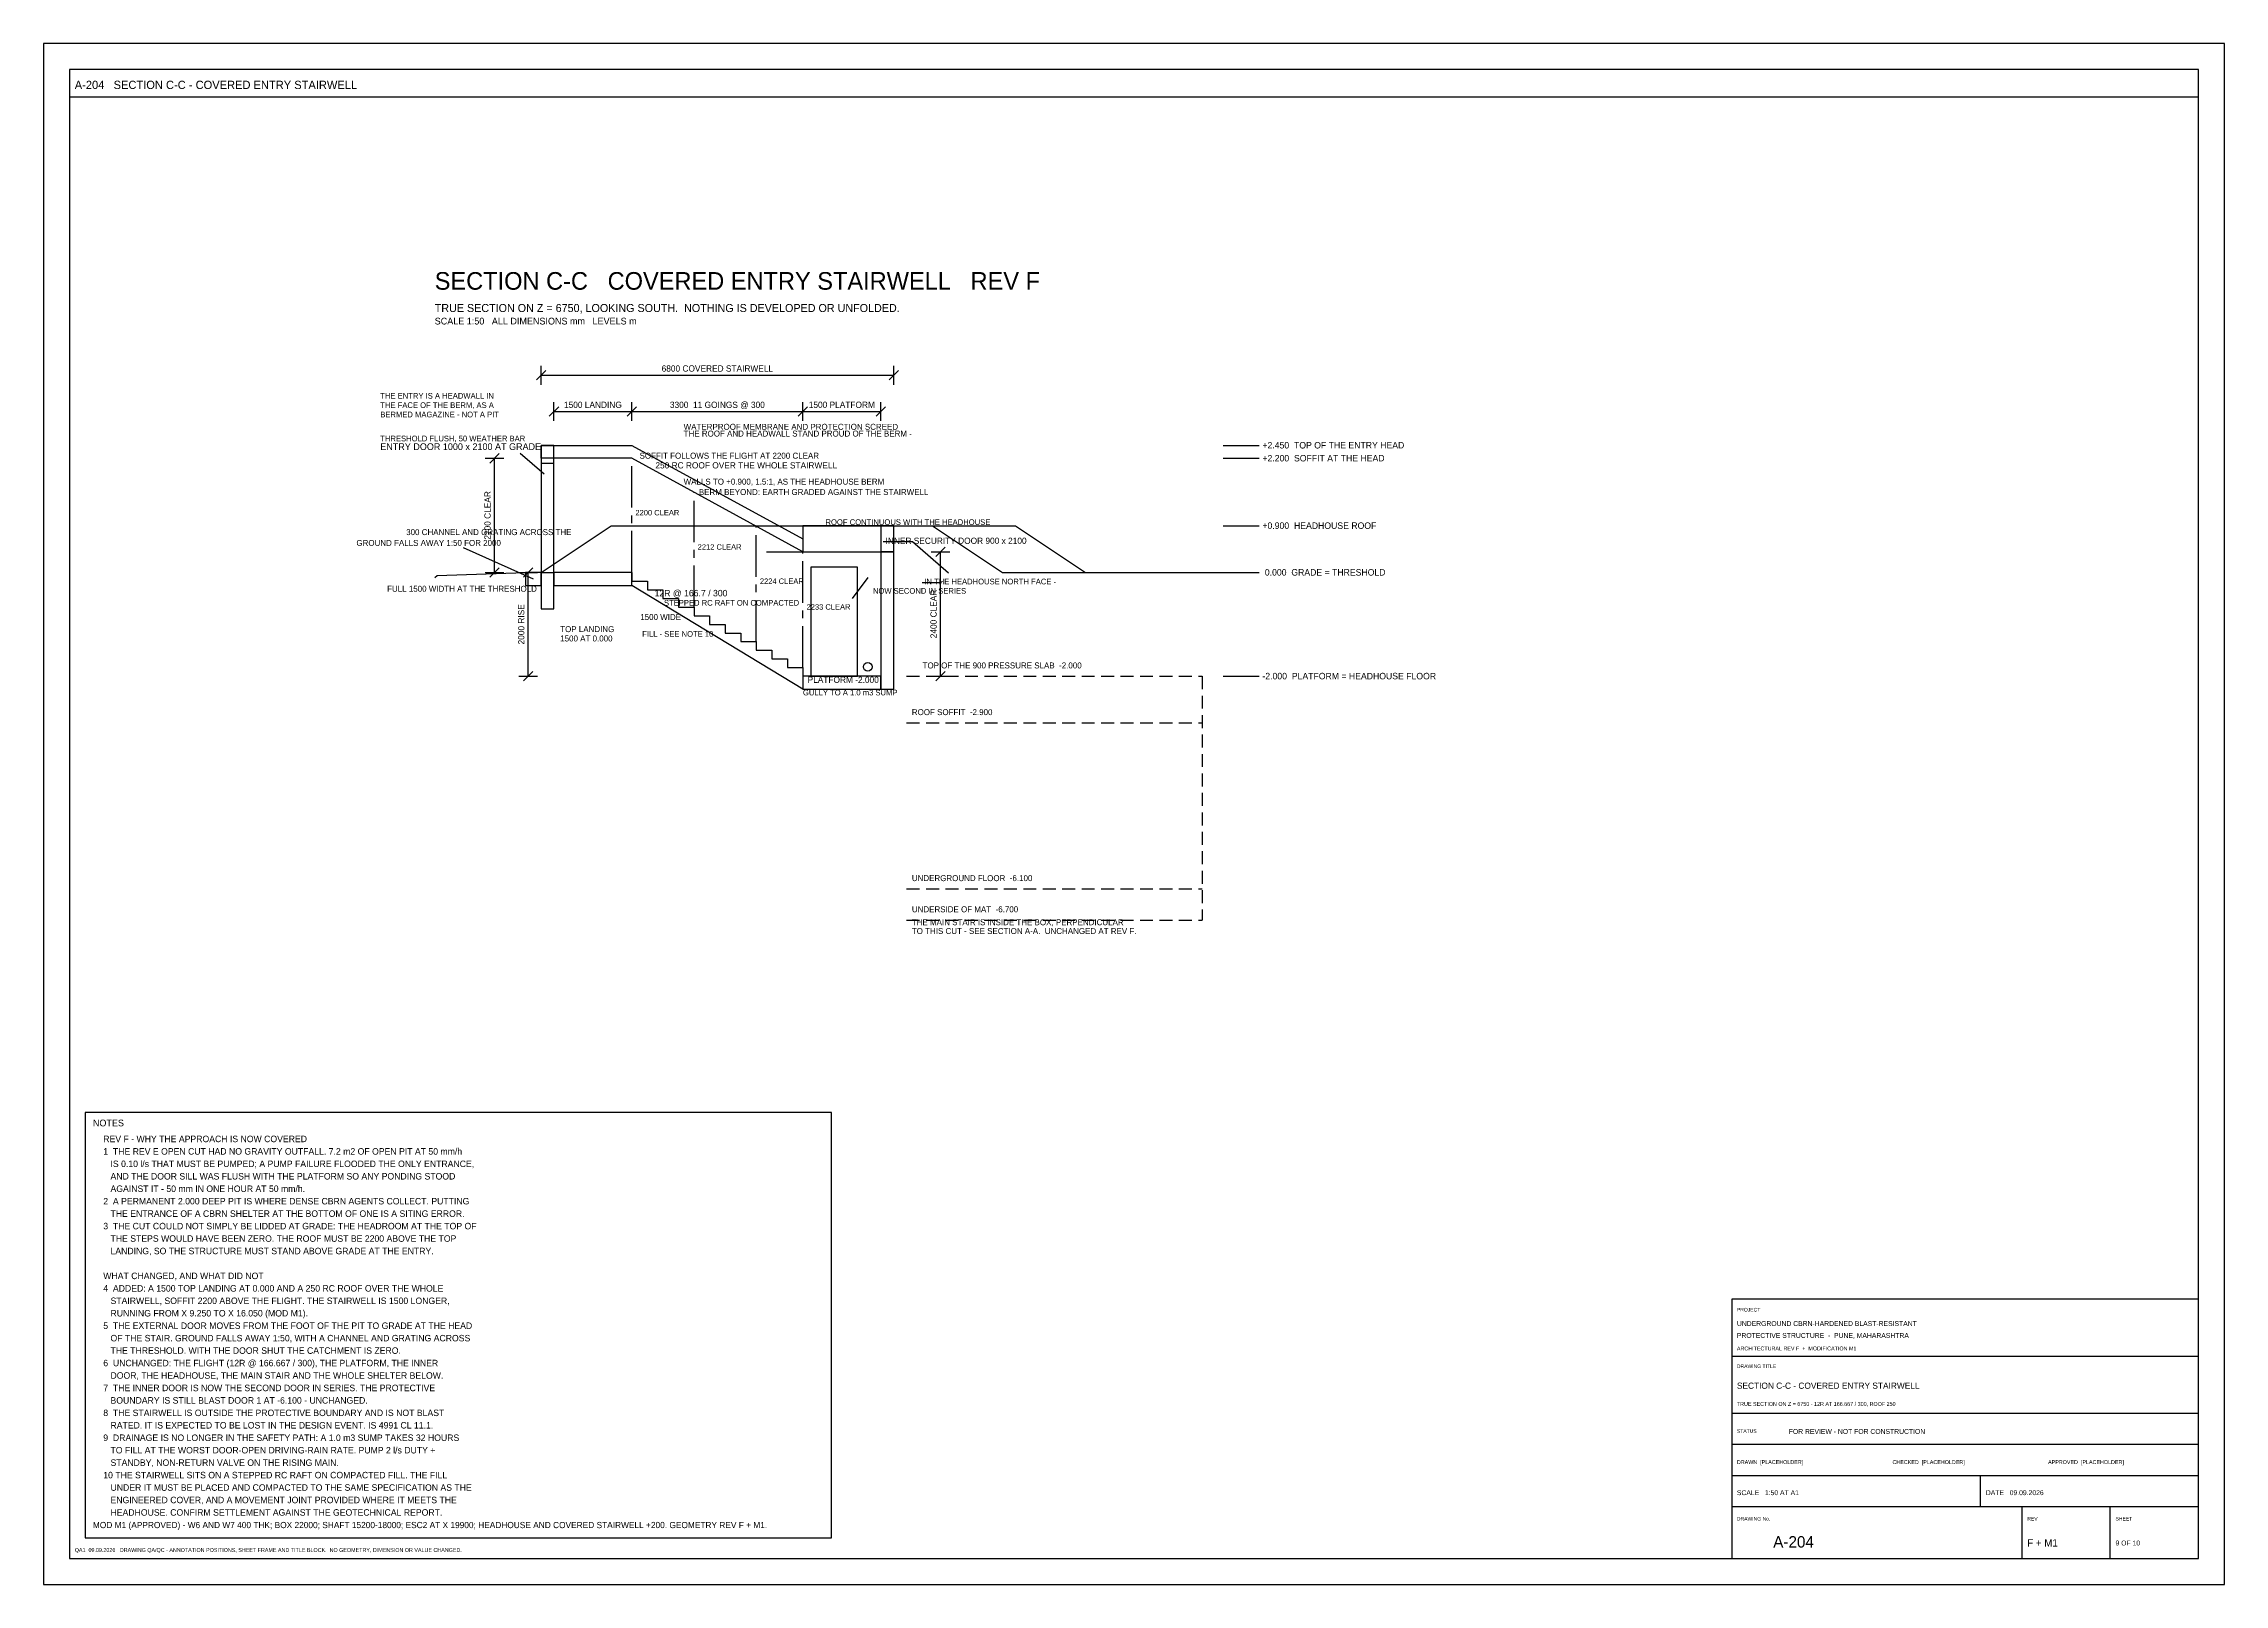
# Model space of a CAD drawing. Extents: x -341 to 41709, y -22610 to 7090.
import ezdxf
from ezdxf.enums import TextEntityAlignment as Align

# ---------------------------------------------------------------- set-up
doc = ezdxf.new("R2010")
doc.units = 0
doc.header["$LTSCALE"] = 25
doc.linetypes.add('CENTER', pattern=[50, 32, -6, 6, -6])
doc.linetypes.add('DASHED', pattern=[15, 10, -5])
for name, color, linetype in [('BEYOND', 9, 'CONTINUOUS'), ('CENTRE', 6, 'CENTER'), ('DIM', 4, 'CONTINUOUS'), ('GROUND', 42, 'CONTINUOUS'), ('HIDDEN', 8, 'DASHED'), ('LEADER', 7, 'Continuous'), ('OPENINGS', 1, 'CONTINUOUS'), ('SHEET-BORDER', 7, 'Continuous'), ('SHEET-TEXT', 7, 'Continuous'), ('SHEET-TITLEBLOCK', 7, 'Continuous'), ('STAIRS', 3, 'CONTINUOUS'), ('TEXT', 2, 'CONTINUOUS'), ('WALLS', 7, 'CONTINUOUS')]:
    doc.layers.add(name, color=color, linetype=linetype)

msp = doc.modelspace()

# ---------------------------------------------------------------- linework, layer by layer
at = {"layer": 'BEYOND'}
for p, q in [((9250, -3104), (10600, -2204)), ((10600, -2204), (16800, -2204)), ((15800, -2204), (18400, -2204)), ((18400, -2204), (19750, -3104)), ((13600, -2704), (15800, -2704))]:
    msp.add_line(p, q, dxfattribs=at)
msp.add_lwpolyline([(13600, -2204), (15800, -2204), (15800, -5104), (14300, -5104)], dxfattribs=at)
at = {"layer": 'CENTRE'}
for p, q in [((11000, -3104), (11000, -904)), ((12200, -3771), (12200, -1559)), ((13400, -4437), (13400, -2213)), ((14300, -4937), (14300, -2704))]:
    msp.add_line(p, q, dxfattribs=at)
at = {"layer": 'DIM'}
for p, q in [((9250, 516), (9250, 876)), ((16050, 516), (16050, 876)), ((9160, 606), (9340, 786)), ((9250, 696), (16050, 696)), ((15960, 606), (16140, 786)), ((9410, -94), (9590, 86)), ((9500, -184), (9500, 176)), ((10910, -94), (11090, 86)), ((10910, -94), (11090, 86)), ((11000, -184), (11000, 176)), ((11000, -184), (11000, 176)), ((14210, -94), (14390, 86)), ((14210, -94), (14390, 86)), ((14300, -184), (14300, 176)), ((14300, -184), (14300, 176)), ((15710, -94), (15890, 86)), ((15800, -184), (15800, 176)), ((9500, -4), (11000, -4)), ((11000, -4), (14300, -4)), ((14300, -4), (15800, -4)), ((8260, -994), (8440, -814)), ((8850, -804), (9310, -1204)), ((22400, -654), (23100, -654)), ((8170, -904), (8530, -904)), ((8350, -3104), (8350, -904)), ((22400, -904), (23100, -904)), ((22400, -2204), (23100, -2204)), ((7750, -2624), (9100, -3224)), ((16770, -2704), (17130, -2704)), ((16860, -2794), (17040, -2614)), ((16950, -5104), (16950, -2704)), ((8170, -3104), (8530, -3104)), ((8260, -3194), (8440, -3014)), ((8820, -3104), (9180, -3104)), ((8910, -3194), (9090, -3014)), ((9000, -5104), (9000, -3104)), ((15550, -3204), (15250, -3604)), ((22400, -3104), (23100, -3104)), ((8910, -5194), (9090, -5014)), ((16860, -5194), (17040, -5014)), ((8820, -5104), (9180, -5104)), ((16770, -5104), (17130, -5104)), ((22400, -5104), (23100, -5104))]:
    msp.add_line(p, q, dxfattribs=at)
at = {"layer": 'GROUND'}
for p, q in [((16800, -2204), (18150, -3104)), ((7200, -3204), (7250, -3164)), ((7250, -3164), (8950, -3104)), ((18150, -3104), (22400, -3104))]:
    msp.add_line(p, q, dxfattribs=at)
for points in [[(9500, -3354), (11000, -3354), (11000, -3104), (9500, -3104)], [(14300, -5354), (15800, -5354), (15800, -5104), (14300, -5104)]]:
    msp.add_lwpolyline(points, close=True, dxfattribs=at)
at = {"layer": 'HIDDEN'}
for p, q in [((16300, -5104), (22000, -5104)), ((22000, -5104), (22000, -9804)), ((16300, -6004), (22000, -6004)), ((16300, -9204), (22000, -9204)), ((16300, -9804), (22000, -9804))]:
    msp.add_line(p, q, dxfattribs=at)
at = {"layer": 'LEADER'}
for p, q in [((15845, -2510), (16413, -2510)), ((16413, -2510), (17107, -3111)), ((16596, -3295), (16766, -3295)), ((16766, -3295), (16974, -3295))]:
    msp.add_line(p, q, dxfattribs=at)
at = {"layer": 'OPENINGS'}
for points in [[(9250, -3104), (9500, -3104), (9500, -1004), (9250, -1004)], [(8950, -3354), (9250, -3354), (9250, -3104), (8950, -3104)], [(14450, -5104), (15350, -5104), (15350, -3004), (14450, -3004)]]:
    msp.add_lwpolyline(points, close=True, dxfattribs=at)
msp.add_circle((15550, -4924), 85, dxfattribs=at)
at = {"layer": 'SHEET-BORDER'}
for p, q in [((41709, 7090), (-341, 7090)), ((-341, 7090), (-341, -22610)), ((41709, -22610), (41709, 7090)), ((41209, 6590), (159, 6590)), ((159, 6590), (159, -22110)), ((41209, -22110), (41209, 6590)), ((159, 6065), (41209, 6065)), ((14854, -13511), (459, -13511)), ((459, -13511), (459, -21710)), ((14854, -21710), (14854, -13511)), ((459, -21710), (14854, -21710)), ((159, -22110), (41209, -22110)), ((-341, -22610), (41709, -22610))]:
    msp.add_line(p, q, dxfattribs=at)
at = {"layer": 'SHEET-TITLEBLOCK'}
for p, q in [((41209, -17110), (32209, -17110)), ((32209, -17110), (32209, -22110)), ((41209, -22110), (41209, -17110)), ((32209, -18210), (41209, -18210)), ((32209, -19310), (41209, -19310)), ((32209, -19910), (41209, -19910)), ((32209, -20510), (41209, -20510)), ((37009, -21110), (37009, -20510)), ((32209, -21110), (41209, -21110)), ((37809, -22110), (37809, -21110)), ((39509, -22110), (39509, -21110)), ((32209, -22110), (41209, -22110))]:
    msp.add_line(p, q, dxfattribs=at)
at = {"layer": 'STAIRS'}
msp.add_lwpolyline([(11000, -3104), (11000, -3271), (11300, -3271), (11300, -3437), (11600, -3437), (11600, -3604), (11900, -3604), (11900, -3771), (12200, -3771), (12200, -3937), (12500, -3937), (12500, -4104), (12800, -4104), (12800, -4271), (13100, -4271), (13100, -4437), (13400, -4437), (13400, -4604), (13700, -4604), (13700, -4771), (14000, -4771), (14000, -4937), (14300, -4937), (14300, -5104), (14300, -5354), (11000, -3354)], close=True, dxfattribs=at)
at = {"layer": 'WALLS'}
for points in [[(9250, -3804), (9500, -3804), (9500, -654), (9250, -654)], [(9250, -654), (11000, -654), (14300, -2454), (14300, -2704), (11000, -904), (9250, -904)], [(14300, -2704), (16050, -2704), (16050, -2204), (14300, -2204)], [(15800, -5354), (16050, -5354), (16050, -2704), (15800, -2704)]]:
    msp.add_lwpolyline(points, close=True, dxfattribs=at)

# ---------------------------------------------------------------- texts
at = {"layer": 'CENTRE'}
for s, p in [('2200 CLEAR', (11070, -2004)), ('2212 CLEAR', (12270, -2665)), ('2224 CLEAR', (13470, -3325)), ('2233 CLEAR', (14370, -3821))]:
    msp.add_text(s, height=105, dxfattribs=at).set_placement(p)
at = {"layer": 'DIM'}
for s, p in [('6800 COVERED STAIRWELL', (12650, 768)), ('1500 LANDING', (10250, 68)), ('3300  11 GOINGS @ 300', (12650, 68)), ('1500 PLATFORM', (15050, 68))]:
    msp.add_text(s, height=120, dxfattribs=at).set_placement(p, align=Align.CENTER)
for s, p in [('2200 CLEAR', (8278, -2004)), ('2000 RISE', (8928, -4104)), ('2400 CLEAR', (16878, -3904))]:
    msp.add_text(s, height=120, rotation=90, dxfattribs=at).set_placement(p, align=Align.CENTER)
at = {"layer": 'HIDDEN'}
for s, p in [('TOP OF THE 900 PRESSURE SLAB  -2.000', (16607, -4954)), ('ROOF SOFFIT  -2.900', (16400, -5854)), ('UNDERGROUND FLOOR  -6.100', (16400, -9054)), ('UNDERSIDE OF MAT  -6.700', (16400, -9654)), ('THE MAIN STAIR IS INSIDE THE BOX, PERPENDICULAR', (16400, -9904)), ('TO THIS CUT - SEE SECTION A-A.  UNCHANGED AT REV F.', (16400, -10074))]:
    msp.add_text(s, height=115, dxfattribs=at).set_placement(p)
at = {"layer": 'SHEET-TEXT'}
for s, height, p in [('A-204   SECTION C-C - COVERED ENTRY STAIRWELL', 160, (259, 6215)), ('NOTES', 130, (609, -13781)), ('PROJECT', 70, (32309, -17350)), ('UNDERGROUND CBRN-HARDENED BLAST-RESISTANT', 95, (32309, -17630)), ('ARCHITECTURAL REV F  +  MODIFICATION M1', 75, (32309, -18100)), ('PROTECTIVE STRUCTURE  -  PUNE, MAHARASHTRA', 95, (32309, -17860)), ('DRAWING TITLE', 70, (32309, -18440)), ('SECTION C-C - COVERED ENTRY STAIRWELL', 120, (32309, -18840)), ('TRUE SECTION ON Z = 6750 - 12R AT 166.667 / 300, ROOF 250', 75, (32309, -19170)), ('STATUS', 70, (32309, -19690)), ('FOR REVIEW - NOT FOR CONSTRUCTION', 95, (33309, -19710)), ('DRAWN  [PLACEHOLDER]', 75, (32309, -20290)), ('CHECKED  [PLACEHOLDER]', 75, (35309, -20290)), ('APPROVED  [PLACEHOLDER]', 75, (38309, -20290)), ('SCALE   1:50 AT A1', 95, (32309, -20890)), ('DATE   09.09.2026', 95, (37109, -20890)), ('DRAWING No.', 70, (32309, -21380)), ('REV', 70, (37909, -21380)), ('SHEET', 70, (39609, -21380)), ('A-204', 220, (33009, -21900)), ('F + M1', 140, (37909, -21880)), ('9 OF 10', 95, (39609, -21860)), ('QA1  09.09.2026   DRAWING QA/QC - ANNOTATION POSITIONS, SHEET FRAME AND TITLE BLOCK.  NO GEOMETRY, DIMENSION OR VALUE CHANGED.', 75, (259, -21985))]:
    msp.add_text(s, height=height, dxfattribs=at).set_placement(p)
at = {"layer": 'TEXT'}
for s, height, p in [('SECTION C-C   COVERED ENTRY STAIRWELL   REV F', 340, (7200, 2346)), ('TRUE SECTION ON Z = 6750, LOOKING SOUTH.  NOTHING IS DEVELOPED OR UNFOLDED.', 155, (7200, 1916)), ('SCALE 1:50   ALL DIMENSIONS mm   LEVELS m', 130, (7200, 1676)), ('THE ENTRY IS A HEADWALL IN', 110, (6150, 246)), ('THE FACE OF THE BERM, AS A', 110, (6150, 66)), ('BERMED MAGAZINE - NOT A PIT', 110, (6150, -114)), ('WATERPROOF MEMBRANE AND PROTECTION SCREED', 115, (12000, -354)), ('THE ROOF AND HEADWALL STAND PROUD OF THE BERM -', 115, (12000, -484)), ('THRESHOLD FLUSH, 50 WEATHER BAR', 110, (6150, -577)), ('ENTRY DOOR 1000 x 2100 AT GRADE', 130, (6150, -744)), ('SOFFIT FOLLOWS THE FLIGHT AT 2200 CLEAR', 115, (11150, -911)), ('+2.450  TOP OF THE ENTRY HEAD', 125, (23160, -714)), ('+2.200  SOFFIT AT THE HEAD', 125, (23160, -964)), ('250 RC ROOF OVER THE WHOLE STAIRWELL', 120, (11455, -1099)), ('WALLS TO +0.900, 1.5:1, AS THE HEADHOUSE BERM', 115, (12000, -1411)), ('BERM BEYOND: EARTH GRADED AGAINST THE STAIRWELL', 115, (12293, -1611)), ('ROOF CONTINUOUS WITH THE HEADHOUSE', 110, (14735, -2189)), ('GROUND FALLS AWAY 1:50 FOR 2000', 115, (5690, -2592)), ('300 CHANNEL AND GRATING ACROSS THE', 115, (6650, -2384)), ('INNER SECURITY DOOR 900 x 2100', 120, (15893, -2553)), ('+0.900  HEADHOUSE ROOF', 125, (23160, -2264)), ('FULL 1500 WIDTH AT THE THRESHOLD', 115, (6282, -3476)), ('IN THE HEADHOUSE NORTH FACE -', 110, (16640, -3334)), (' 0.000  GRADE = THRESHOLD', 125, (23160, -3164)), ('12R @ 166.7 / 300', 125, (11439, -3565)), ('STEPPED RC RAFT ON COMPACTED', 110, (11620, -3744)), ('NOW SECOND IN SERIES', 110, (15650, -3514)), ('TOP LANDING', 115, (9620, -4254)), ('1500 WIDE', 115, (11163, -4021)), ('1500 AT 0.000', 115, (9620, -4434)), ('FILL - SEE NOTE 10', 110, (11200, -4344)), ('-2.000  PLATFORM = HEADHOUSE FLOOR', 125, (23160, -5164)), ('GULLY TO A 1.0 m3 SUMP', 110, (14300, -5474)), ('PLATFORM -2.000', 120, (14390, -5232)), ('1  THE REV E OPEN CUT HAD NO GRAVITY OUTFALL. 7.2 m2 OF OPEN PIT AT 50 mm/h', 125, (809, -14326)), ('REV F - WHY THE APPROACH IS NOW COVERED', 125, (809, -14086)), ('   AND THE DOOR SILL WAS FLUSH WITH THE PLATFORM SO ANY PONDING STOOD', 125, (809, -14806)), ('   IS 0.10 l/s THAT MUST BE PUMPED; A PUMP FAILURE FLOODED THE ONLY ENTRANCE,', 125, (809, -14566)), ('   AGAINST IT - 50 mm IN ONE HOUR AT 50 mm/h.', 125, (809, -15046)), ('2  A PERMANENT 2.000 DEEP PIT IS WHERE DENSE CBRN AGENTS COLLECT. PUTTING', 125, (809, -15286)), ('   THE ENTRANCE OF A CBRN SHELTER AT THE BOTTOM OF ONE IS A SITING ERROR.', 125, (809, -15526)), ('3  THE CUT COULD NOT SIMPLY BE LIDDED AT GRADE: THE HEADROOM AT THE TOP OF', 125, (809, -15766)), ('   THE STEPS WOULD HAVE BEEN ZERO. THE ROOF MUST BE 2200 ABOVE THE TOP', 125, (809, -16006)), ('   LANDING, SO THE STRUCTURE MUST STAND ABOVE GRADE AT THE ENTRY.', 125, (809, -16246)), ('WHAT CHANGED, AND WHAT DID NOT', 125, (809, -16726)), ('4  ADDED: A 1500 TOP LANDING AT 0.000 AND A 250 RC ROOF OVER THE WHOLE', 125, (809, -16966)), ('   STAIRWELL, SOFFIT 2200 ABOVE THE FLIGHT. THE STAIRWELL IS 1500 LONGER,', 125, (809, -17206)), ('5  THE EXTERNAL DOOR MOVES FROM THE FOOT OF THE PIT TO GRADE AT THE HEAD', 125, (809, -17686)), ('   RUNNING FROM X 9.250 TO X 16.050 (MOD M1).', 125, (809, -17446)), ('   THE THRESHOLD. WITH THE DOOR SHUT THE CATCHMENT IS ZERO.', 125, (809, -18166)), ('   OF THE STAIR. GROUND FALLS AWAY 1:50, WITH A CHANNEL AND GRATING ACROSS', 125, (809, -17926)), ('6  UNCHANGED: THE FLIGHT (12R @ 166.667 / 300), THE PLATFORM, THE INNER', 125, (809, -18406)), ('7  THE INNER DOOR IS NOW THE SECOND DOOR IN SERIES. THE PROTECTIVE', 125, (809, -18886)), ('   DOOR, THE HEADHOUSE, THE MAIN STAIR AND THE WHOLE SHELTER BELOW.', 125, (809, -18646)), ('8  THE STAIRWELL IS OUTSIDE THE PROTECTIVE BOUNDARY AND IS NOT BLAST', 125, (809, -19366)), ('   BOUNDARY IS STILL BLAST DOOR 1 AT -6.100 - UNCHANGED.', 125, (809, -19126)), ('9  DRAINAGE IS NO LONGER IN THE SAFETY PATH: A 1.0 m3 SUMP TAKES 32 HOURS', 125, (809, -19846)), ('   RATED. IT IS EXPECTED TO BE LOST IN THE DESIGN EVENT. IS 4991 CL 11.1.', 125, (809, -19606)), ('   TO FILL AT THE WORST DOOR-OPEN DRIVING-RAIN RATE. PUMP 2 l/s DUTY +', 125, (809, -20086)), ('10 THE STAIRWELL SITS ON A STEPPED RC RAFT ON COMPACTED FILL. THE FILL', 125, (809, -20566)), ('   STANDBY, NON-RETURN VALVE ON THE RISING MAIN.', 125, (809, -20326)), ('   UNDER IT MUST BE PLACED AND COMPACTED TO THE SAME SPECIFICATION AS THE', 125, (809, -20806)), ('   ENGINEERED COVER, AND A MOVEMENT JOINT PROVIDED WHERE IT MEETS THE', 125, (809, -21046)), ('MOD M1 (APPROVED) - W6 AND W7 400 THK; BOX 22000; SHAFT 15200-18000; ESC2 AT X 19900; HEADHOUSE AND COVERED STAIRWELL +200. GEOMETRY REV F + M1.', 120, (609, -21526)), ('   HEADHOUSE. CONFIRM SETTLEMENT AGAINST THE GEOTECHNICAL REPORT.', 125, (809, -21286))]:
    msp.add_text(s, height=height, dxfattribs=at).set_placement(p)

doc.saveas('drawing.dxf')
